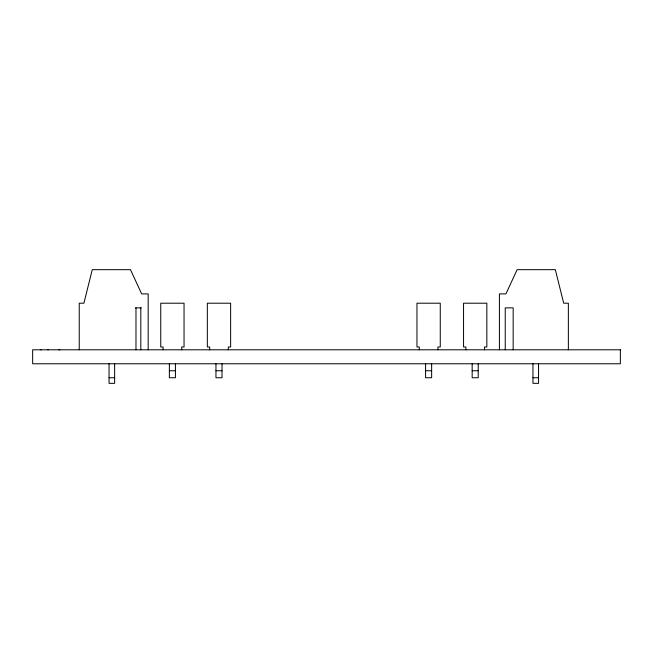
<?xml version="1.0" encoding="UTF-8"?>
<svg xmlns="http://www.w3.org/2000/svg" width="653" height="653" viewBox="0 0 653 653"><rect width="100%" height="100%" fill="white"/><g stroke="black" fill="none" stroke-linecap="round" stroke-linejoin="round"><path stroke-width="0.98" d="M40.666 349.796L41.253 349.796M47.734 349.796L48.322 349.796M58.966 349.796L59.856 349.796M135.424 307.865L141.366 307.865M169.372 370.757L175.428 370.757M215.955 370.757L222.012 370.757M425.585 370.757L431.641 370.757M472.168 370.757L478.225 370.757M109.051 377.744L114.634 377.744M532.962 377.744L538.545 377.744M568.363 349.796L568.363 303.204L563.702 303.204L555.319 269.665L517.119 269.665L505.944 293.891L499.423 293.891L499.423 349.796M538.545 363.803L538.545 383.335L532.962 383.335L532.962 363.77M513.16 349.796L513.16 307.865L505.242 307.865L505.242 349.796M484.51 349.796L484.51 346.996L486.844 346.996L486.844 303.204L463.548 303.204L463.548 346.996L465.875 346.996L465.875 349.796M478.225 363.827L478.225 377.744L472.168 377.744L472.168 363.827M437.926 349.796L437.926 346.996L440.261 346.996L440.261 303.204L416.965 303.204L416.965 346.996L419.291 346.996L419.291 349.796M431.641 363.827L431.641 377.744L425.585 377.744L425.585 363.827M228.305 349.796L228.305 346.996L230.631 346.996L230.631 303.204L207.336 303.204L207.336 346.996L209.67 346.996L209.67 349.796M222.012 363.827L222.012 377.744L215.955 377.744L215.955 363.827M181.722 349.796L181.722 346.996L184.048 346.996L184.048 303.204L160.752 303.204L160.752 346.996L163.087 346.996L163.087 349.796M175.428 363.827L175.428 377.744L169.372 377.744L169.372 363.827M148.174 349.796L148.174 293.891L141.652 293.891L130.478 269.665L92.277 269.665L83.894 303.204L79.233 303.204L79.233 349.796M140.811 307.865L140.811 349.796M135.979 307.865L135.979 349.796M114.634 363.77L114.634 383.335L109.051 383.335L109.051 363.803M620.35 349.796L32.65 349.796L32.65 363.77L620.35 363.77L620.35 349.796"/></g></svg>
